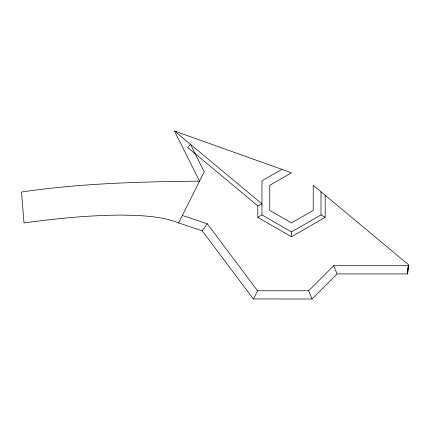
<?xml version="1.0" encoding="UTF-8"?>
<svg xmlns="http://www.w3.org/2000/svg" width="430" height="430" viewBox="0 0 430 430"><rect width="100%" height="100%" fill="white"/><g stroke="black" fill="none" stroke-linecap="round" stroke-linejoin="round"><path stroke-width="0.64" d="M407.533 273.926L408.317 266.019M174.462 130.994L199.536 181.148C140.067 181.729 80.421 183.304 21.5 192.017L24.01 222.939C56.179 218.548 88.564 215.274 121.056 215.075C140.4 215.5 160.374 215.763 178.638 222.939L204.207 171.801L190.479 144.346L187.808 147.56L257.78 205.868L257.78 217.322L291.481 236.779L325.182 217.322L325.182 195.301M257.559 290.787L253.463 298.979L312.008 299.006L308.6 290.787L257.559 290.787L207.298 223.772L182.379 215.462M178.638 222.939L202.229 230.802L207.298 223.772M308.6 290.787L333.68 265.708L408.36 265.708L407.188 273.926L337.453 273.926M312.089 299.006L337.104 273.985L333.68 265.708M281.838 169.345L261.961 180.82L261.961 214.909L291.481 231.953L321 214.909L321 191.818M257.78 217.322L261.961 214.909M257.78 205.868L261.961 203.911L176.606 132.784L175.983 131.542M407.274 273.926L407.661 273.926L408.5 264.735L313.212 185.325L313.212 210.404L291.481 222.939L269.75 210.404L269.75 185.325L291.481 172.79L174.618 131.053M321 214.909L325.182 217.322M202.229 230.802L253.377 299.006M291.481 231.953L291.481 236.779"/></g></svg>
